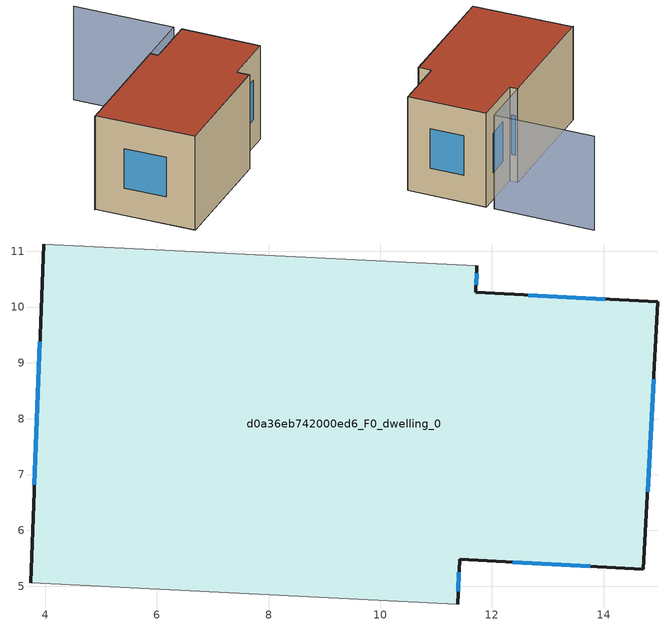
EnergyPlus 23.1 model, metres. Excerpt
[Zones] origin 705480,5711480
d0a36eb742000ed6_F0_dwelling_0
 floor ground (EU_floor_Construction): 14.71,5.31 14.97,10.09 11.71,10.26 11.73,10.74 3.97,11.13 3.74,5.06 11.39,4.68 11.42,5.49 z0
 wall outside (EU_wall_Construction): 3.74,5.06 3.97,11.13 / 11.73,10.74 11.71,10.26 14.97,10.09 14.71,5.31 11.42,5.49 11.39,4.68 z0:6
 wall adiabatic (EU_wall_Construction): 11.39,4.68 3.74,5.06 / 3.97,11.13 11.73,10.74 z0:6
 window (EU_Window_Construction): 13.76,5.36 12.37,5.43 / 11.41,5.25 11.4,4.91 / 3.81,6.82 3.91,9.38 / 11.73,10.6 11.72,10.4 / 12.66,10.21 14.03,10.14 / 14.9,8.71 14.79,6.69 z1.73:4.27
 roof outside (EU_roof_Construction): 14.97,10.09 14.71,5.31 11.42,5.49 11.39,4.68 3.74,5.06 3.97,11.13 11.73,10.74 11.71,10.26 z6
shading: 3.74,5.06 11.39,4.71 / 15.3,16.65 14.99,10.58 / 14.99,10.58 3.91,11.13 z0:6
[Building]
EU S2 Campaign: North Axis=0; Terrain=City; Solar Distribution=FullExterior
[Site:Location]
London: Latitude=51.5; Longitude=-0.5; Time Zone=0; Elevation=25
[SizingPeriod:WeatherFileDays]
AnnualSizingPeriod: Begin Month=1; Begin Day of Month=1; End Month=12; End Day of Month=31; Day of Week for Start Day=Monday; Use Weather File Daylight Saving Period=No; Use Weather File Rain and Snow Indicators=No
[MATERIAL]
EU_InternalMass_Material: Roughness=MediumRough; Thickness=0.1; Conductivity=1; Density=1800; Specific Heat=900; Thermal Absorptance=0.9; Solar Absorptance=0.7; Visible Absorptance=0.7
[MATERIAL:NOMASS] Roughness=MediumRough; Thermal Absorptance=0.9; Solar Absorptance=0.7; Visible Absorptance=0.7
Name | Thermal Resistance
EU_wall_NoMass | 0.724719
EU_roof_NoMass | 2.98947
EU_floor_NoMass | 2.39157
[WINDOWMATERIAL:SIMPLEGLAZINGSYSTEM]
EU_Window_SimpleGlazing: UFactor=2.63425; Solar Heat Gain Coefficient=0.76; Visible Transmittance=0.76
[CONSTRUCTION]
EU_wall_Construction: EU_wall_NoMass
EU_roof_Construction: EU_roof_NoMass
EU_floor_Construction: EU_floor_NoMass
EU_InternalMass_Construction: EU_InternalMass_Material
EU_Window_Construction: EU_Window_SimpleGlazing
[ZONE]
d0a36eb742000ed6_F0_dwelling_0: Type=1; Multiplier=1; Ceiling Height=autocalculate; Volume=375.196; Floor Area=autocalculate; Part of Total Floor Area=Yes
[INTERNALMASS]
d0a36eb742000ed6_F0_dwelling_0_EU_InternalMass: Construction=EU_InternalMass_Construction; Zone or ZoneList=d0a36eb742000ed6_F0_dwelling_0; Surface Area=62.5331
[OTHEREQUIPMENT]
EU_Step8_InternalGain_d0a36eb742000ed6_F0_dwelling_0_f000: Fuel Type=Electricity; Zone or ZoneList or Space or SpaceList=d0a36eb742000ed6_F0_dwelling_0; Schedule=EU_Step8_GainSchedule_d0a36eb742000ed6_F0_dwelling_0_f000; Design Level Calculation Method=Watts/Area; Power per Zone Floor Area=1; Fraction Latent=0; Fraction Radiant=0; Fraction Lost=0; Carbon Dioxide Generation Rate=0; EndUse Subcategory=EU_Step8_InternalGains
[ZONEVENTILATION:DESIGNFLOWRATE]
EU_ConstantAir_d0a36eb742000ed6_F0_dwelling_0: Zone or ZoneList or Space or SpaceList=d0a36eb742000ed6_F0_dwelling_0; Schedule=EU_AlwaysOn; Design Flow Rate Calculation Method=AirChanges/Hour; Air Changes per Hour=0.418135; Ventilation Type=Natural; Fan Pressure Rise=0; Fan Total Efficiency=1; Constant Term Coefficient=1; Temperature Term Coefficient=0; Velocity Term Coefficient=0; Velocity Squared Term Coefficient=0; Minimum Indoor Temperature=-100; Maximum Indoor Temperature=100; Delta Temperature=-100; Minimum Outdoor Temperature=-100; Maximum Outdoor Temperature=100; Maximum Wind Speed=40
[HVACTEMPLATE:THERMOSTAT]
EU_HeatOnly_d0a36eb742000ed6_F0_dwelling_0: Constant Heating Setpoint=20; Constant Cooling Setpoint=50
[HVACTEMPLATE:ZONE:IDEALLOADSAIRSYSTEM]
d0a36eb742000ed6_F0_dwelling_0: Template Thermostat=EU_HeatOnly_d0a36eb742000ed6_F0_dwelling_0; System Availability Schedule=EU_AlwaysOn; Maximum Heating Supply Air Temperature=50; Minimum Cooling Supply Air Temperature=13; Maximum Heating Supply Air Humidity Ratio=0.0156; Minimum Cooling Supply Air Humidity Ratio=0.0077; Heating Limit=NoLimit; Cooling Limit=NoLimit; Heating Availability Schedule=EU_AlwaysOn; Cooling Availability Schedule=EU_CoolingOff; Dehumidification Control Type=ConstantSensibleHeatRatio; Cooling Sensible Heat Ratio=0.7; Dehumidification Setpoint=60; Humidification Control Type=None; Humidification Setpoint=30; Outdoor Air Method=None; Outdoor Air Flow Rate per Person=0.00944; Outdoor Air Flow Rate per Zone Floor Area=0; Outdoor Air Flow Rate per Zone=0; Demand Controlled Ventilation Type=None; Outdoor Air Economizer Type=NoEconomizer; Heat Recovery Type=None; Sensible Heat Recovery Effectiveness=0.7; Latent Heat Recovery Effectiveness=0.65
[SIZING:ZONE]
d0a36eb742000ed6_F0_dwelling_0: Zone Cooling Design Supply Air Temperature Input Method=SupplyAirTemperature; Zone Cooling Design Supply Air Temperature=13; Zone Heating Design Supply Air Temperature Input Method=SupplyAirTemperature; Zone Heating Design Supply Air Temperature=50; Zone Cooling Design Supply Air Humidity Ratio=0.008; Zone Heating Design Supply Air Humidity Ratio=0.008; Cooling Design Air Flow Method=DesignDay; Cooling Design Air Flow Rate=0; Cooling Minimum Air Flow per Zone Floor Area=0.000762; Cooling Minimum Air Flow=0; Cooling Minimum Air Flow Fraction=0.2; Heating Design Air Flow Method=DesignDay; Heating Design Air Flow Rate=0; Heating Maximum Air Flow per Zone Floor Area=0.002032; Heating Maximum Air Flow=0.141576; Heating Maximum Air Flow Fraction=0.3; Account for Dedicated Outdoor Air System=No; Dedicated Outdoor Air System Control Strategy=NeutralSupplyAir; Dedicated Outdoor Air Low Setpoint Temperature for Design=autosize; Dedicated Outdoor Air High Setpoint Temperature for Design=autosize; Zone Load Sizing Method=Sensible Load Only No Latent Load; Zone Latent Cooling Design Supply Air Humidity Ratio Input Method=HumidityRatioDifference; Zone Cooling Design Supply Air Humidity Ratio Difference=0.005; Zone Latent Heating Design Supply Air Humidity Ratio Input Method=HumidityRatioDifference; Zone Humidification Design Supply Air Humidity Ratio Difference=0.005
[SCHEDULE:CONSTANT]
Name | Hourly Value
EU_AlwaysOn | 1
EU_CoolingOff | 0
[SCHEDULE:FILE]
EU_Step8_GainSchedule_d0a36eb742000ed6_F0_dwelling_0_f000: File=../../schedules/d0a36eb742000ed6/d0a36eb742000ed6_F0_dwelling_0_f000_gain.csv; Column Number=1; Rows to Skip at Top=0; Number of Hours of Data=8760; Column Separator=Comma; Interpolate to Timestep=No; Minutes per Item=60; Adjust Schedule for Daylight Savings=Yes
